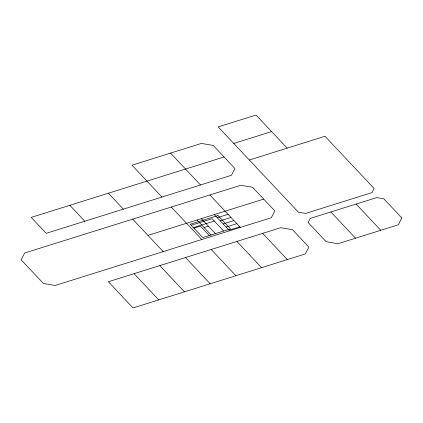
<?xml version="1.0" encoding="UTF-8"?>
<svg xmlns="http://www.w3.org/2000/svg" width="423" height="423" viewBox="0 0 423 423"><rect width="100%" height="100%" fill="white"/><g stroke="black" fill="none" stroke-linecap="round" stroke-linejoin="round"><path stroke-width="0.63" d="M233.766 143.455L271.608 131.59L287.175 148.135M224.074 156.965L31.223 217.396L46.207 233.316L231.413 175.291L234.897 168.481L213.213 145.433L201.417 143.423L131.987 165.197L161.956 197.055M249.327 160.005L324.991 136.269L374.149 188.499L372.044 192.592L305.538 213.425L298.437 212.219L218.194 126.911L256.037 115.045L271.608 131.59M147.971 235.378L263.709 199.101L274.813 210.892L271.312 217.713L55.186 285.472L43.389 283.463L21.15 259.817L24.666 253.002L240.809 185.279L252.605 187.304L263.709 199.101M191.212 225.263L212.092 218.712L223.677 231.032M217.242 217.708L228.055 214.318M193.406 227.59L214.287 221.044M193.993 228.214L200.481 226.183L209.285 235.548M220.177 220.827L230.99 217.438M204.05 227.5L208.375 226.146M223.111 223.952L233.924 220.563M226.051 227.072L236.864 223.682M239.799 226.802L228.986 230.191L214.308 214.588M134.096 273.665L108.383 281.729L133.034 307.955L305.38 253.922L308.864 247.111L292.505 229.71L280.708 227.701L134.096 273.665L158.736 299.886M356.124 204.05L380.758 230.286M330.865 211.955L355.542 238.197M262.646 233.364L287.296 259.59M170.548 153.105L200.513 184.973M209.856 194.971L240.375 227.415M236.928 241.422L261.583 267.653M201.332 218.654L215.423 233.639M197.007 220.013L211.098 234.992M171.294 207.059L201.803 239.508M211.225 249.485L235.87 275.711M185.512 257.544L210.168 283.77M108.399 193.211L123.379 209.136M132.722 219.146L163.22 251.611M159.804 265.607L184.454 291.833M69.816 205.298L84.801 221.218M401.85 217.951L398.371 224.766L337.972 243.706L326.175 241.697L308.113 222.509L310.218 218.416L376.74 197.594L383.825 198.789L401.85 217.951M217.972 215.54L190.244 224.232L202.797 237.578L230.53 228.885L217.972 215.54"/></g></svg>
